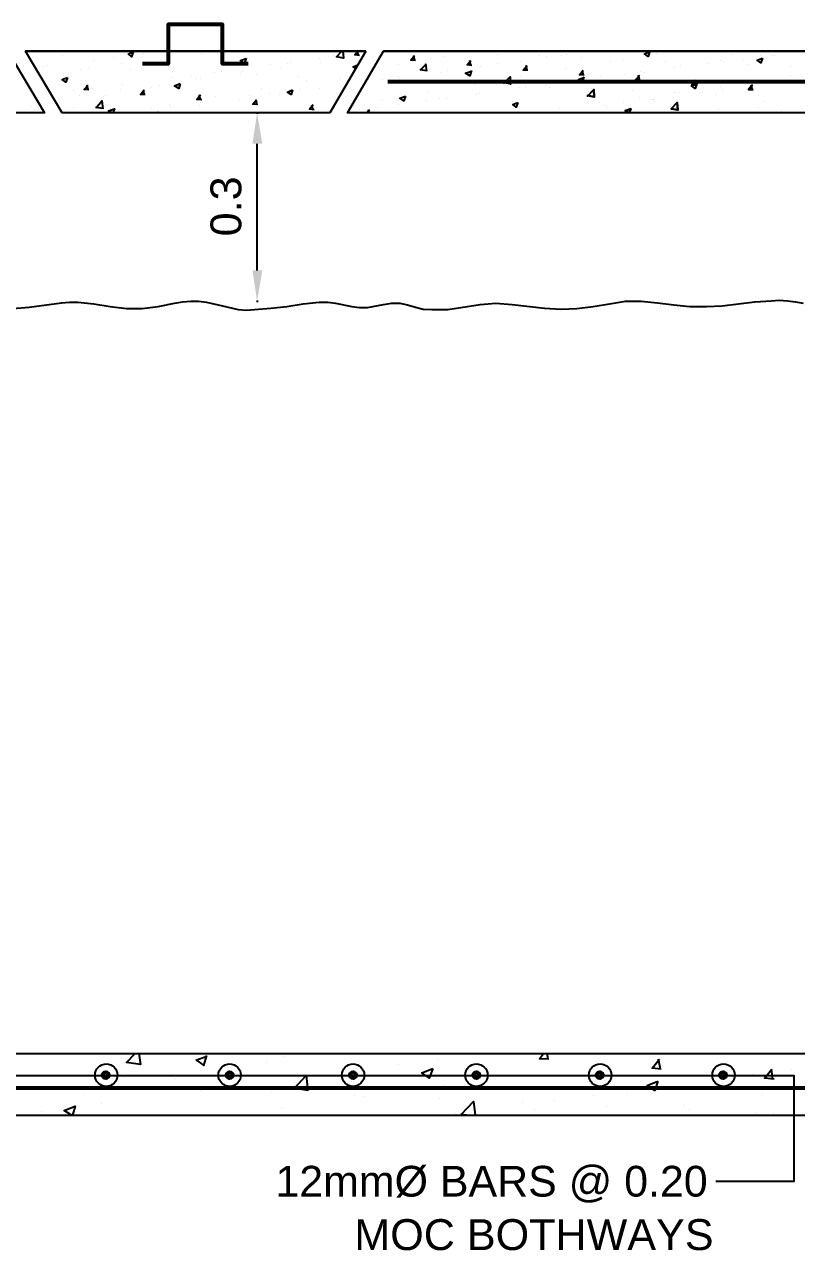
# Model space of a CAD drawing. Header units: millimetres. Extents: x 2391 to 3323, y 1596 to 2537.
# Drawn here: x 3081.93 to 3103.31, y 1648.93 to 1682.87 of the extents above; entities that cross this region are included whole.
import ezdxf

# ---------------------------------------------------------------- set-up
doc = ezdxf.new("R2010")
doc.units = ezdxf.units.MM
for name, color, linetype in [('Concrete slab piping', 201, 'Continuous'), ('LOCATION MAP', 101, 'Continuous'), ('OUTLINE', 7, 'Continuous'), ('PIPES', 20, 'Continuous'), ('REINF. BARS', 7, 'Continuous'), ('TEXT', 130, 'Continuous')]:
    doc.layers.add(name, color=color, linetype=linetype)
doc.layers.add('HATCHES', color=7, linetype='Continuous', true_color=0xe6ac00)
doc.styles.add('PDF Arial', font='arial.ttf')
doc.styles.add('PDF Swis721 BT', font='swiss.ttf')

msp = doc.modelspace()

# ---------------------------------------------------------------- linework, layer by layer
at = {"layer": 'Concrete slab piping', "lineweight": 53}
for points in [[(3088.124, 1681.781), (3087.414, 1681.781), (3087.414, 1682.867), (3085.908, 1682.867), (3085.908, 1681.781), (3085.199, 1681.781)], [(3091.99, 1681.289), (3109.147, 1681.289)]]:
    msp.add_lwpolyline(points, dxfattribs=at)
at = {"layer": 'Concrete slab piping', "lineweight": 25}
for points in [[(3081.463, 1682.128), (3082.477, 1680.42), (3073.051, 1680.42), (3073.051, 1676.974)], [(3091.382, 1682.128), (3090.382, 1680.42), (3082.969, 1680.42), (3081.956, 1682.128)], [(3107.12, 1677.814), (3107.12, 1680.42), (3090.875, 1680.42), (3091.874, 1682.128)], [(3109.683, 1677.77), (3109.683, 1682.128), (3091.874, 1682.128), (3109.683, 1682.128), (3121.266, 1682.128)], [(3081.608, 1675.005), (3082.057, 1675.048), (3082.955, 1675.164), (3083.172, 1675.179), (3083.404, 1675.179), (3083.852, 1675.135), (3084.301, 1675.063), (3084.75, 1675.005), (3084.967, 1675.005), (3085.185, 1675.005), (3085.633, 1675.063), (3086.082, 1675.15), (3086.299, 1675.193), (3086.531, 1675.208), (3086.748, 1675.208), (3086.965, 1675.179), (3087.414, 1675.077), (3087.849, 1674.976), (3088.08, 1674.961), (3088.297, 1674.976), (3088.746, 1675.019), (3089.195, 1675.063), (3089.644, 1675.135), (3090.093, 1675.179), (3090.325, 1675.179), (3090.542, 1675.15), (3090.991, 1675.063), (3091.208, 1675.034), (3091.425, 1675.034), (3091.874, 1675.121), (3092.091, 1675.15), (3092.323, 1675.15), (3092.54, 1675.106), (3092.757, 1675.048), (3092.974, 1674.99), (3093.206, 1674.976), (3093.423, 1674.976), (3093.655, 1674.976), (3094.552, 1675.121), (3094.77, 1675.135), (3094.987, 1675.15), (3095.436, 1675.121), (3096.333, 1675.019), (3096.782, 1674.99), (3097.231, 1675.005), (3097.68, 1675.063), (3098.129, 1675.135), (3098.578, 1675.208), (3098.795, 1675.208), (3099.012, 1675.208), (3099.461, 1675.164), (3099.91, 1675.106), (3100.358, 1675.063), (3100.822, 1675.063), (3101.256, 1675.077), (3101.705, 1675.135), (3102.154, 1675.193), (3102.617, 1675.222), (3102.834, 1675.236), (3103.066, 1675.222), (3103.283, 1675.193), (3103.5, 1675.15)]]:
    msp.add_lwpolyline(points, dxfattribs=at)
msp.add_lwpolyline([(3091.382, 1682.128), (3081.956, 1682.128)], close=True, dxfattribs=at)
at = {"layer": 'HATCHES', "lineweight": 25}
for points in [[(3084.794, 1682.042), (3084.938, 1682.114), (3084.895, 1681.969), (3084.794, 1682.056)], [(3090.744, 1682.128), (3090.759, 1681.94), (3090.571, 1681.969), (3090.715, 1682.128)], [(3091.208, 1682.013), (3091.077, 1682.027), (3091.164, 1682.128)], [(3091.179, 1681.998), (3091.15, 1682.128)], [(3092.352, 1682.099), (3092.352, 1682.099)], [(3093.872, 1682.099), (3093.872, 1682.099)], [(3100.373, 1682.099), (3100.373, 1682.099)], [(3082.984, 1681.998), (3082.984, 1681.998)], [(3083.838, 1681.882), (3083.838, 1681.882)], [(3084.388, 1681.955), (3084.388, 1681.955)], [(3084.605, 1681.781), (3084.605, 1681.781)], [(3085.213, 1682.071), (3085.213, 1682.071)], [(3085.691, 1681.911), (3085.691, 1681.911)], [(3086.821, 1682.071), (3086.821, 1682.071)], [(3088.066, 1681.94), (3088.022, 1681.795), (3087.907, 1681.868), (3088.066, 1681.926)], [(3088.746, 1681.752), (3088.746, 1681.752)], [(3089.224, 1681.795), (3089.224, 1681.795)], [(3089.282, 1681.824), (3089.282, 1681.824)], [(3090.107, 1681.926), (3090.107, 1681.926)], [(3090.136, 1681.81), (3090.136, 1681.81)], [(3090.498, 1682.013), (3090.498, 1682.013)], [(3091.106, 1681.651), (3091.034, 1681.694), (3091.164, 1681.752)], [(3091.251, 1681.955), (3091.251, 1681.955)], [(3092.279, 1681.752), (3092.279, 1681.752)], [(3092.757, 1681.868), (3092.627, 1681.882), (3092.728, 1682.013)], [(3092.743, 1681.868), (3092.714, 1681.998)], [(3092.887, 1681.607), (3093.061, 1681.781)], [(3093.076, 1681.578), (3093.047, 1681.781)], [(3093.553, 1681.969), (3093.553, 1681.969)], [(3094.321, 1681.737), (3094.19, 1681.752), (3094.292, 1681.868)], [(3094.292, 1681.737), (3094.263, 1681.868)], [(3095.016, 1681.795), (3095.016, 1681.795)], [(3095.03, 1682.042), (3095.03, 1682.042)], [(3095.667, 1681.839), (3095.667, 1681.839)], [(3096.189, 1681.998), (3096.189, 1681.998)], [(3096.391, 1681.969), (3096.391, 1681.969)], [(3096.797, 1681.998), (3096.797, 1681.998)], [(3096.927, 1682.042), (3096.927, 1682.042)], [(3097.347, 1681.955), (3097.347, 1681.955)], [(3098.172, 1681.853), (3098.172, 1681.853)], [(3098.52, 1681.897), (3098.52, 1681.897)], [(3099.446, 1682.071), (3099.446, 1682.071)], [(3099.678, 1681.853), (3099.678, 1681.853)], [(3100.836, 1681.795), (3100.836, 1681.795)], [(3101.213, 1681.882), (3101.213, 1681.882)], [(3101.285, 1681.839), (3101.285, 1681.839)], [(3101.531, 1682.042), (3101.531, 1682.042)], [(3101.835, 1681.911), (3101.835, 1681.911)], [(3101.995, 1681.752), (3101.995, 1681.752)], [(3102.313, 1682.013), (3102.313, 1682.013)], [(3102.661, 1682.013), (3102.661, 1682.013)], [(3102.69, 1681.998), (3102.69, 1681.998)], [(3082.361, 1681.462), (3082.361, 1681.462)], [(3082.462, 1681.709), (3082.462, 1681.709)], [(3082.549, 1681.723), (3082.549, 1681.723)], [(3083.49, 1681.622), (3083.49, 1681.622)], [(3083.708, 1681.68), (3083.708, 1681.68)], [(3084.866, 1681.622), (3084.866, 1681.622)], [(3086.024, 1681.578), (3086.024, 1681.578)], [(3086.546, 1681.462), (3086.546, 1681.462)], [(3087.183, 1681.535), (3087.183, 1681.535)], [(3087.371, 1681.564), (3087.371, 1681.564)], [(3087.907, 1681.506), (3087.907, 1681.506)], [(3087.964, 1681.578), (3087.964, 1681.578)], [(3088.355, 1681.477), (3088.355, 1681.477)], [(3089.007, 1681.651), (3089.007, 1681.651)], [(3089.514, 1681.433), (3089.514, 1681.433)], [(3091.02, 1681.535), (3091.02, 1681.535)], [(3092.279, 1681.433), (3092.279, 1681.433)], [(3092.887, 1681.622), (3093.076, 1681.593)], [(3093.452, 1681.535), (3093.452, 1681.535)], [(3093.655, 1681.607), (3093.655, 1681.607)], [(3094.306, 1681.593), (3094.263, 1681.448), (3094.147, 1681.52), (3094.306, 1681.578)], [(3094.19, 1681.68), (3094.19, 1681.68)], [(3094.567, 1681.694), (3094.567, 1681.694)], [(3095.247, 1681.289), (3095.204, 1681.245), (3095.378, 1681.419), (3095.392, 1681.216), (3095.392, 1681.289)], [(3095.653, 1681.419), (3095.653, 1681.419)], [(3095.87, 1681.607), (3095.74, 1681.607), (3095.855, 1681.737)], [(3095.855, 1681.593), (3095.827, 1681.737)], [(3096.912, 1681.636), (3096.912, 1681.636)], [(3097.419, 1681.419), (3097.376, 1681.274), (3097.274, 1681.347), (3097.419, 1681.404)], [(3097.434, 1681.462), (3097.303, 1681.477), (3097.405, 1681.607)], [(3097.405, 1681.462), (3097.39, 1681.593)], [(3097.883, 1681.419), (3097.883, 1681.419)], [(3098.549, 1681.477), (3098.549, 1681.477)], [(3098.983, 1681.332), (3098.853, 1681.332), (3098.968, 1681.462)], [(3098.968, 1681.318), (3098.939, 1681.462)], [(3098.983, 1681.564), (3098.983, 1681.564)], [(3099.099, 1681.549), (3099.099, 1681.549)], [(3099.924, 1681.665), (3099.924, 1681.665)], [(3100.098, 1681.723), (3100.098, 1681.723)], [(3103.153, 1681.709), (3103.153, 1681.709)], [(3103.153, 1681.433), (3103.153, 1681.433)], [(3083.708, 1681.057), (3083.577, 1681.071), (3083.693, 1681.187)], [(3083.693, 1681.057), (3083.664, 1681.187)], [(3083.809, 1681.1), (3083.809, 1681.1)], [(3084.634, 1681.202), (3084.634, 1681.202)], [(3085.431, 1681.129), (3085.431, 1681.129)], [(3085.662, 1681.187), (3085.662, 1681.187)], [(3086.01, 1681.39), (3086.01, 1681.39)], [(3086.69, 1681.361), (3086.69, 1681.361)], [(3086.792, 1681.361), (3086.792, 1681.361)], [(3088.486, 1681.1), (3088.486, 1681.1)], [(3089.543, 1681.071), (3089.543, 1681.071)], [(3089.745, 1681.318), (3089.745, 1681.318)], [(3090.107, 1681.086), (3090.107, 1681.086)], [(3090.672, 1681.376), (3090.672, 1681.376)], [(3091.454, 1681.332), (3091.454, 1681.332)], [(3091.83, 1681.332), (3091.83, 1681.332)], [(3092.323, 1681.376), (3092.323, 1681.376)], [(3092.989, 1681.289), (3092.989, 1681.289)], [(3092.989, 1681.289), (3092.989, 1681.289)], [(3094.147, 1681.231), (3094.147, 1681.231)], [(3094.147, 1681.231), (3094.147, 1681.231)], [(3094.379, 1681.202), (3094.379, 1681.202)], [(3094.379, 1681.202), (3094.379, 1681.202)], [(3095.305, 1681.187), (3095.305, 1681.187)], [(3095.305, 1681.187), (3095.305, 1681.187)], [(3095.638, 1681.115), (3095.638, 1681.115)], [(3095.638, 1681.115), (3095.638, 1681.115)], [(3095.812, 1681.115), (3095.812, 1681.115)], [(3095.812, 1681.115), (3095.812, 1681.115)], [(3096.362, 1681.187), (3096.362, 1681.187)], [(3096.362, 1681.187), (3096.362, 1681.187)], [(3096.464, 1681.129), (3096.464, 1681.129)], [(3096.464, 1681.129), (3096.464, 1681.129)], [(3096.768, 1681.274), (3096.768, 1681.274)], [(3096.768, 1681.274), (3096.768, 1681.274)], [(3097.188, 1681.303), (3097.188, 1681.303)], [(3097.376, 1681.289), (3097.376, 1681.274), (3097.39, 1681.289)], [(3097.622, 1681.086), (3097.622, 1681.086)], [(3097.622, 1681.086), (3097.622, 1681.086)], [(3100.489, 1681.289), (3100.416, 1681.202), (3100.547, 1681.187), (3100.416, 1681.202), (3100.518, 1681.332)], [(3100.503, 1681.289), (3100.532, 1681.187), (3100.503, 1681.318)], [(3101.198, 1681.158), (3101.198, 1681.158)], [(3101.198, 1681.158), (3101.198, 1681.158)], [(3101.893, 1681.216), (3101.893, 1681.216)], [(3101.893, 1681.216), (3101.893, 1681.216)], [(3102.081, 1681.158), (3102.081, 1681.158)], [(3102.081, 1681.158), (3102.081, 1681.158)], [(3102.284, 1681.303), (3102.284, 1681.303)], [(3083.273, 1681.028), (3083.273, 1681.028)], [(3083.462, 1680.898), (3083.462, 1680.898)], [(3083.91, 1680.565), (3084.07, 1680.753), (3084.099, 1680.536)], [(3084.157, 1680.912), (3084.157, 1680.912)], [(3084.576, 1681.057), (3084.576, 1681.057)], [(3085.271, 1680.927), (3085.141, 1680.927), (3085.242, 1681.057)], [(3085.242, 1680.912), (3085.228, 1681.057)], [(3086.835, 1680.782), (3086.705, 1680.796), (3086.806, 1680.927)], [(3086.806, 1680.782), (3086.777, 1680.912)], [(3087.212, 1680.883), (3087.212, 1680.883)], [(3087.892, 1680.782), (3087.892, 1680.782)], [(3088.167, 1680.898), (3088.167, 1680.898)], [(3088.384, 1680.652), (3088.254, 1680.666), (3088.355, 1680.782)], [(3088.37, 1680.637), (3088.341, 1680.782)], [(3088.717, 1680.97), (3088.717, 1680.97)], [(3088.978, 1680.927), (3088.978, 1680.927)], [(3091.845, 1680.767), (3091.845, 1680.767)], [(3091.845, 1680.767), (3091.845, 1680.767)], [(3093.076, 1680.753), (3093.076, 1680.753)], [(3093.076, 1680.753), (3093.076, 1680.753)], [(3093.119, 1680.985), (3093.119, 1680.985)], [(3093.119, 1680.985), (3093.119, 1680.985)], [(3093.423, 1680.811), (3093.423, 1680.811)], [(3093.423, 1680.811), (3093.423, 1680.811)], [(3093.626, 1680.825), (3093.626, 1680.825)], [(3093.626, 1680.825), (3093.626, 1680.825)], [(3094.451, 1680.941), (3094.451, 1680.941)], [(3094.451, 1680.941), (3094.451, 1680.941)], [(3094.538, 1680.97), (3094.538, 1680.97)], [(3094.538, 1680.97), (3094.538, 1680.97)], [(3098.78, 1681.043), (3098.78, 1681.043)], [(3098.78, 1681.043), (3098.78, 1681.043)], [(3098.954, 1680.84), (3098.954, 1680.84)], [(3098.954, 1680.84), (3098.954, 1680.84)], [(3099.345, 1680.796), (3099.345, 1680.796)], [(3099.345, 1680.796), (3099.345, 1680.796)], [(3099.359, 1680.782), (3099.359, 1680.782)], [(3099.359, 1680.782), (3099.359, 1680.782)], [(3099.939, 1680.985), (3099.939, 1680.985)], [(3099.939, 1680.985), (3099.939, 1680.985)], [(3100.083, 1680.999), (3100.083, 1680.999)], [(3100.083, 1680.999), (3100.083, 1680.999)], [(3100.619, 1680.999), (3100.619, 1680.999)], [(3100.619, 1680.999), (3100.619, 1680.999)], [(3100.72, 1680.985), (3100.72, 1680.985)], [(3100.72, 1680.985), (3100.72, 1680.985)], [(3101.097, 1680.941), (3101.097, 1680.941)], [(3101.097, 1680.941), (3101.097, 1680.941)], [(3101.256, 1681.057), (3101.256, 1681.057)], [(3101.256, 1681.057), (3101.256, 1681.057)], [(3102.255, 1680.898), (3102.255, 1680.898)], [(3102.255, 1680.898), (3102.255, 1680.898)], [(3102.414, 1680.738), (3102.414, 1680.738)], [(3102.414, 1680.738), (3102.414, 1680.738)], [(3082.129, 1680.608), (3082.129, 1680.608)], [(3082.897, 1680.695), (3082.897, 1680.695)], [(3083.288, 1680.565), (3083.288, 1680.565)], [(3083.896, 1680.579), (3084.099, 1680.55)], [(3084.345, 1680.42), (3084.258, 1680.478), (3084.417, 1680.536), (3084.374, 1680.42)], [(3084.446, 1680.521), (3084.446, 1680.521)], [(3084.678, 1680.449), (3084.678, 1680.449)], [(3085.431, 1680.536), (3085.431, 1680.536)], [(3085.604, 1680.463), (3085.604, 1680.463)], [(3085.648, 1680.463), (3085.648, 1680.463)], [(3085.952, 1680.666), (3085.952, 1680.666)], [(3085.981, 1680.608), (3085.981, 1680.608)], [(3086.763, 1680.42), (3086.763, 1680.42)], [(3086.777, 1680.637), (3086.777, 1680.637)], [(3086.806, 1680.709), (3086.806, 1680.709)], [(3089.948, 1680.507), (3089.818, 1680.521), (3089.919, 1680.652)], [(3089.919, 1680.507), (3089.89, 1680.637)], [(3091.193, 1680.521), (3091.193, 1680.521)], [(3091.193, 1680.521), (3091.193, 1680.521)], [(3091.7, 1680.579), (3091.7, 1680.579)], [(3091.7, 1680.579), (3091.7, 1680.579)], [(3092.294, 1680.652), (3092.294, 1680.652)], [(3092.294, 1680.652), (3092.294, 1680.652)], [(3096.608, 1680.434), (3096.608, 1680.434)], [(3096.608, 1680.434), (3096.608, 1680.434)], [(3096.739, 1680.55), (3096.739, 1680.55)], [(3096.739, 1680.55), (3096.739, 1680.55)], [(3097.854, 1680.709), (3097.854, 1680.709)], [(3097.854, 1680.709), (3097.854, 1680.709)], [(3097.984, 1680.623), (3097.984, 1680.623)], [(3097.984, 1680.623), (3097.984, 1680.623)], [(3098.085, 1680.565), (3098.085, 1680.565)], [(3098.085, 1680.565), (3098.085, 1680.565)], [(3098.52, 1680.695), (3098.52, 1680.695)], [(3098.52, 1680.695), (3098.52, 1680.695)], [(3101.14, 1680.521), (3101.14, 1680.521)], [(3101.14, 1680.521), (3101.14, 1680.521)], [(3101.169, 1680.434), (3101.169, 1680.434)], [(3101.169, 1680.434), (3101.169, 1680.434)], [(3102.27, 1680.579), (3102.27, 1680.579)], [(3102.27, 1680.579), (3102.27, 1680.579)], [(3102.892, 1680.492), (3102.892, 1680.492)], [(3102.892, 1680.492), (3102.892, 1680.492)], [(3082.462, 1654.358), (3082.462, 1654.358)], [(3085.098, 1654.387), (3085.141, 1654.083), (3084.75, 1654.141), (3084.996, 1654.387)], [(3086.676, 1654.199), (3086.98, 1654.314)], [(3086.69, 1654.199), (3086.893, 1654.054), (3086.98, 1654.329)], [(3089.108, 1654.314), (3089.108, 1654.314)], [(3096.449, 1654.228), (3096.189, 1654.242), (3096.304, 1654.387)], [(3096.435, 1654.228), (3096.406, 1654.387)], [(3086.908, 1654.039), (3086.908, 1654.039)], [(3088.631, 1654.126), (3088.631, 1654.126)], [(3092.279, 1654.083), (3092.279, 1654.083)], [(3093.365, 1654.228), (3093.365, 1654.228)], [(3097.984, 1654.097), (3097.984, 1654.097)], [(3099.562, 1653.952), (3099.316, 1653.981), (3099.519, 1654.228)], [(3099.548, 1653.952), (3099.49, 1654.228)], [(3102.69, 1653.677), (3102.429, 1653.706), (3102.632, 1653.952)], [(3102.661, 1653.677), (3102.617, 1653.952)], [(3103.167, 1653.952), (3103.167, 1653.952)], [(3084.678, 1653.721), (3084.678, 1653.721)], [(3086.111, 1653.692), (3086.111, 1653.692)], [(3089.398, 1653.417), (3089.731, 1653.779), (3089.774, 1653.359)], [(3089.528, 1653.721), (3089.528, 1653.721)], [(3095.725, 1653.779), (3095.725, 1653.779)], [(3102.081, 1653.808), (3102.081, 1653.808)], [(3082.419, 1653.402), (3082.419, 1653.402)], [(3083.577, 1653.257), (3083.577, 1653.257)], [(3086.444, 1653.417), (3086.444, 1653.417)], [(3086.792, 1653.359), (3086.792, 1653.359)], [(3087.892, 1653.504), (3087.892, 1653.504)], [(3088.761, 1653.315), (3088.761, 1653.315)], [(3089.383, 1653.431), (3089.774, 1653.373)], [(3093.539, 1653.504), (3093.539, 1653.504)], [(3098.592, 1653.272), (3098.592, 1653.272)], [(3099.345, 1653.446), (3099.345, 1653.446)], [(3102.357, 1653.243), (3102.357, 1653.243)], [(3083.23, 1652.678), (3083.027, 1652.809), (3083.331, 1652.924), (3083.259, 1652.678)], [(3084.055, 1652.997), (3084.055, 1652.997)], [(3091.077, 1653.229), (3091.077, 1653.229)], [(3091.309, 1653.185), (3091.309, 1653.185)], [(3093.409, 1653.127), (3093.409, 1653.127)], [(3094.031, 1652.707), (3094.364, 1653.055), (3094.408, 1652.678)], [(3095.725, 1653.026), (3095.725, 1653.026)], [(3096.608, 1653.098), (3096.608, 1653.098)], [(3097.694, 1653.229), (3097.694, 1653.229)], [(3098.042, 1652.924), (3098.042, 1652.924)], [(3100.17, 1652.953), (3100.17, 1652.953)], [(3082.405, 1652.78), (3082.405, 1652.78)], [(3089.05, 1652.867), (3089.05, 1652.867)], [(3093.857, 1652.736), (3093.857, 1652.736)], [(3094.017, 1652.707), (3094.248, 1652.678)], [(3096.058, 1652.838), (3096.058, 1652.838)], [(3100.358, 1652.823), (3100.358, 1652.823)], [(3102.168, 1652.751), (3102.168, 1652.751)], [(3102.675, 1652.736), (3102.675, 1652.736)]]:
    msp.add_lwpolyline(points, dxfattribs=at)
for points in [[(3099.244, 1682.114), (3099.2, 1681.984), (3099.099, 1682.056)], [(3102.371, 1681.94), (3102.328, 1681.81), (3102.226, 1681.882)], [(3083.114, 1681.404), (3083.071, 1681.274), (3082.969, 1681.347)], [(3086.241, 1681.231), (3086.198, 1681.1), (3086.082, 1681.173)], [(3095.392, 1681.231), (3095.204, 1681.26)], [(3097.694, 1681.071), (3097.521, 1680.883), (3097.694, 1681.071), (3097.709, 1680.854)], [(3100.547, 1681.231), (3100.503, 1681.1), (3100.402, 1681.173)], [(3100.547, 1681.231), (3100.503, 1681.1), (3100.402, 1681.173)], [(3102.11, 1681.057), (3101.98, 1681.071), (3102.081, 1681.187), (3101.98, 1681.071)], [(3102.052, 1681.187), (3102.081, 1681.057)], [(3089.354, 1681.057), (3089.311, 1680.927), (3089.21, 1680.999)], [(3092.482, 1680.883), (3092.438, 1680.753), (3092.323, 1680.825)], [(3092.482, 1680.883), (3092.438, 1680.753), (3092.323, 1680.825)], [(3097.709, 1680.869), (3097.521, 1680.898)], [(3091.483, 1680.507), (3091.396, 1680.42)], [(3091.454, 1680.507), (3091.468, 1680.42)], [(3095.595, 1680.709), (3095.551, 1680.579), (3095.45, 1680.652)], [(3095.595, 1680.709), (3095.551, 1680.579), (3095.45, 1680.652)], [(3098.664, 1680.42), (3098.563, 1680.478), (3098.722, 1680.536), (3098.679, 1680.42), (3098.722, 1680.536), (3098.563, 1680.478)], [(3100.011, 1680.709), (3099.837, 1680.536), (3100.025, 1680.507), (3099.837, 1680.536), (3100.011, 1680.709), (3100.025, 1680.492)], [(3093.235, 1653.967), (3093.162, 1653.779), (3093.148, 1653.706), (3093.032, 1653.779), (3092.931, 1653.851)], [(3099.475, 1653.619), (3099.388, 1653.359), (3099.171, 1653.504)]]:
    msp.add_lwpolyline(points, close=True, dxfattribs=at)
at = {"layer": 'LOCATION MAP', "lineweight": 25}
for points in [[(3088.355, 1680.42), (3088.399, 1680.42)], [(3088.355, 1675.208), (3088.399, 1675.208)]]:
    msp.add_lwpolyline(points, dxfattribs=at)
at = {"layer": 'LOCATION MAP', "transparency": 33554559}
for points in [[(3088.24, 1679.566), (3088.515, 1679.566), (3088.37, 1680.42)], [(3088.24, 1676.062), (3088.515, 1676.062), (3088.37, 1675.208)]]:
    msp.add_solid(points, dxfattribs=at)
at = {"layer": 'OUTLINE', "lineweight": 25}
msp.add_lwpolyline([(3050.681, 1654.387), (3109.683, 1654.387)], dxfattribs=at)
at = {"layer": 'PIPES', "lineweight": 25}
for points in [[(3050.681, 1673.441), (3050.681, 1652.678), (3109.683, 1652.678), (3109.683, 1676.047)], [(3053.707, 1653.779), (3103.24, 1653.779), (3103.24, 1650.839), (3101.082, 1650.839)]]:
    msp.add_lwpolyline(points, dxfattribs=at)
for centre in [(3084.193, 1653.786), (3087.61, 1653.786), (3091.027, 1653.786), (3094.444, 1653.786), (3097.875, 1653.786), (3101.292, 1653.786)]:
    msp.add_circle(centre, 0.311, dxfattribs=at)
at = {"layer": 'REINF. BARS', "lineweight": 53}
msp.add_lwpolyline([(3051.304, 1653.431), (3109.248, 1653.431)], dxfattribs=at)
for centre in [(3084.178, 1653.786), (3087.61, 1653.786), (3091.027, 1653.786), (3094.444, 1653.786), (3097.861, 1653.786), (3101.278, 1653.786)]:
    msp.add_circle(centre, 0.0796, dxfattribs=at)
at = {"layer": 'TEXT', "lineweight": 25}
msp.add_lwpolyline([(3088.37, 1676.062), (3088.37, 1679.566)], dxfattribs=at)

# ---------------------------------------------------------------- texts
at = {"layer": 'TEXT', "insert": (3087.945, 1677.003), "char_height": 0.855, "attachment_point": 7, "rotation": 90, "style": 'PDF Swis721 BT'}
msp.add_mtext('0.3', dxfattribs=at)
at = {"layer": 'TEXT', "attachment_point": 7}
for s, insert, char_height, style in [('12mmØ BARS @ 0.20', (3088.877, 1650.254), 0.85099, 'PDF Arial'), ('MOC BOTHWAYS', (3091.063, 1648.933), 0.85498, 'PDF Swis721 BT')]:
    msp.add_mtext(s, dxfattribs=dict(at, insert=insert, char_height=char_height, style=style))

doc.saveas('drawing.dxf')
